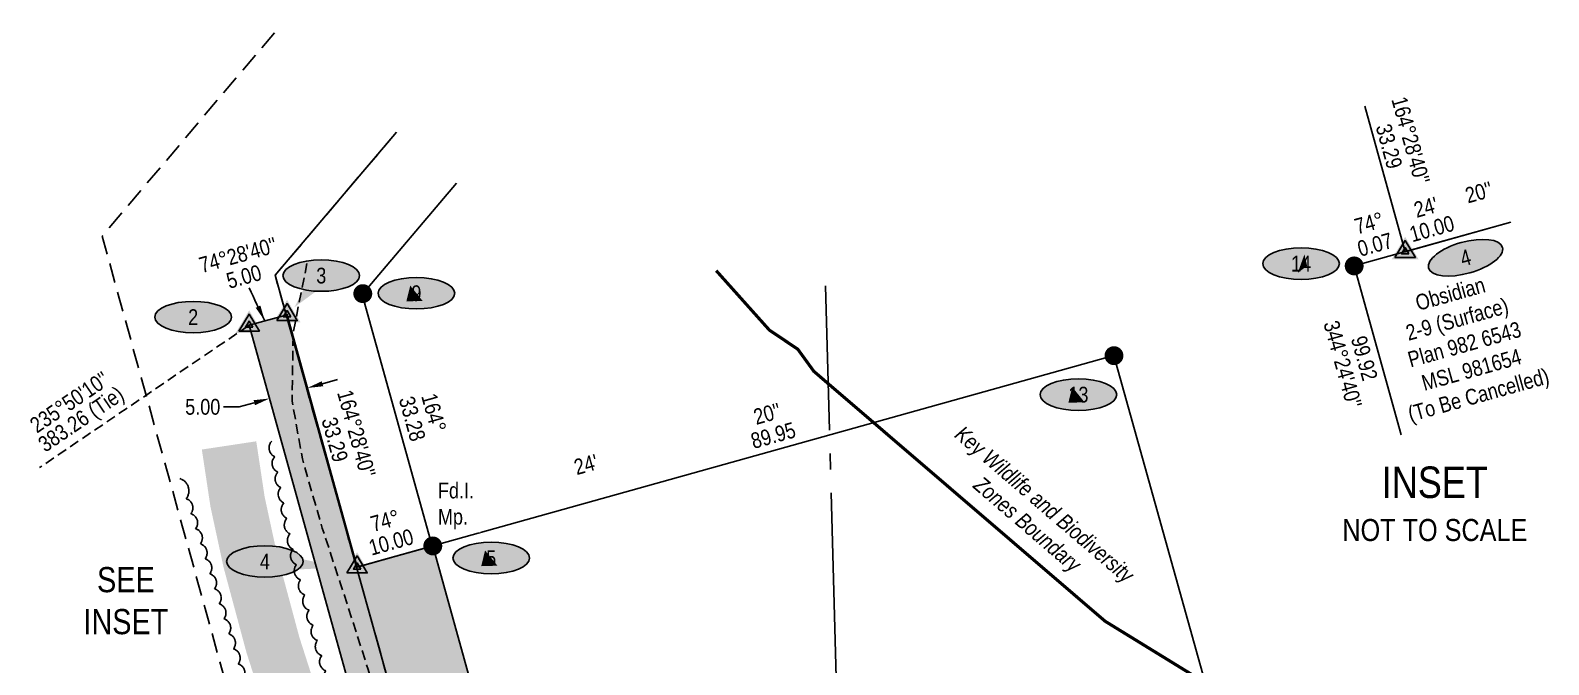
# Model space of a CAD drawing. Extents: x 622953 to 625247, y 5916181 to 5918072.
# Drawn here: x 623020 to 623985, y 5916885 to 5917288 of the extents above; entities that cross this region are included whole.
import ezdxf
from ezdxf.enums import TextEntityAlignment as Align

# ---------------------------------------------------------------- set-up
doc = ezdxf.new("R2010")
doc.units = 0
doc.header["$LTSCALE"] = 5
doc.header["$PDSIZE"] = 0.5
for name, pattern in [('0', [1, 1, 0]), ('DASHDOT2', [12.7, 6.35, -3.175, 0, -3.175]), ('foc-ACCESSROAD', [3.75, 2.5, -1.25]), ('foc-QUARTERLINE', [33, 25, -3, 2, -3]), ('foc-TIELINE', [1.875, 1.25, -0.625]), ('UG_PIPE', [1.875, 1.25, -0.625])]:
    doc.linetypes.add(name, pattern=pattern)
doc.layers.get('Defpoints').update_dxf_attribs({"color": 9})
for name, color, linetype in [('AS-PIPE-UG', 44, 'UG_PIPE'), ('AS-ROADS', 254, 'Continuous'), ('AS-WILDLIFE', 131, 'DASHDOT2'), ('C-AR', 13, 'foc-ACCESSROAD'), ('C-RW', 13, 'Continuous'), ('C-WS', 13, 'foc-ACCESSROAD'), ('DETAIL-T', 7, 'Continuous'), ('L-BD', 7, 'Continuous'), ('L-MON', 1, 'Continuous'), ('L-QSEC', 8, 'foc-QUARTERLINE'), ('L-TIE', 7, 'foc-TIELINE'), ('P-ELEVATION', 7, 'Continuous'), ('P-PROPOSED', 10, 'Continuous'), ('P-PROPOSED-H', 21, 'Continuous'), ('P-TXT', 4, 'Continuous'), ('T-BUSH', 110, '0')]:
    doc.layers.add(name, color=color, linetype=linetype)
doc.layers.add('C-WS-T', color=13, linetype='Continuous', lineweight=9)
doc.styles.add('100L', font='ARIALN.TTF', dxfattribs={"height": 11})
doc.styles.add('175L', font='ARIALN.TTF', dxfattribs={"height": 20})
doc.styles.add('240', font='ARIALN.TTF', dxfattribs={"height": 30})
doc.styles.add('80', font='ARIALN.TTF', dxfattribs={"height": 10})
doc.styles.add('80CG', font='ARIALN.TTF', dxfattribs={"height": 10})
doc.styles.add('80L', font='ARIALN.TTF', dxfattribs={"height": 10})
doc.dimstyles.new('Compass 5 000', dxfattribs={"dimscale": 5, "dimtxt": 9, "dimasz": 2, "dimexe": 0.2, "dimexo": 0.0625, "dimgap": 0.5, "dimtad": 0, "dimtih": 1, "dimtoh": 1, "dimzin": 0, "dimdsep": 46, "dimtxsty": '80CG', "dimcen": 0.1, "dimse1": 1, "dimse2": 1, "dimclrd": 256, "dimclrt": 256, "dimaunit": 1, "dimadec": 4, "dimazin": 0, "dimtfac": 0.06, "dimtofl": 0, "dimtmove": 0, "dimatfit": 1, "dimfxl": 0.2, "dimtolj": 1, "dimtzin": 0, "dimlwd": -1, "dimarcsym": 0})

# ---------------------------------------------------------------- blocks, each defined once
blk = doc.blocks.new('fdia')
at = {"color": 255, "const_width": 1}
blk.add_lwpolyline([(-0.5, 0, 1), (0.5, 0, 1)], format="xyb", close=True, dxfattribs=at)
blk = doc.blocks.new('Fdiaa')
blk.add_blockref('fdia', (0, 0))
blk = doc.blocks.new('fdib')
at = {"color": 1, "const_width": 1.6}
blk.add_lwpolyline([(-0.4, 0, 1), (0.4, 0, 1)], format="xyb", close=True, dxfattribs=at)
at = {"color": 1}
blk.add_circle((0, 0), 0.8, dxfattribs=at)
blk = doc.blocks.new('Fdibb')
blk.add_blockref('fdib', (0, 0))
blk = doc.blocks.new('fdicc')
for name in ['Fdibb', 'Fdiaa']:
    blk.add_blockref(name, (0, 0))
blk = doc.blocks.new('FDI')
blk.add_blockref('fdicc', (0, 0))
blk = doc.blocks.new('TRIA')
blk.add_hatch(color=255).paths.add_polyline_path([(-0.04, 1.52), (-1.47, -0.87), (1.39, -0.87)])
blk = doc.blocks.new('Hybrid_EC')
at = {"color": 251}
for points in [[(-1.3, -0.74), (0, 1.42), (1.3, -0.74)], [(0.47, -0.26), (0, 0.53), (-0.47, -0.26)]]:
    blk.add_lwpolyline(points, close=True, dxfattribs=at)
at = {"layer": 'Defpoints'}
blk.add_circle((0, 0), 0.05, dxfattribs=at)
at = {"xscale": 1.2, "yscale": 1.2, "zscale": 1.2}
blk.add_blockref('TRIA', (0.05, 0.06), dxfattribs=at)
blk = doc.blocks.new('*D480')
at = {"layer": 'Defpoints', "color": 0, "transparency": 16777216}
for p in [(623194.58, 5917066.8), (623170.5, 5917060.11), (623172.27, 5917053.73)]:
    blk.add_point(p, dxfattribs=at)
at = {"layer": 'P-TXT', "transparency": 16777216}
for p, q in [((623205.99, 5917063.1), (623215.62, 5917065.77)), ((623153, 5917048.38), (623143, 5917048.38)), ((623162.64, 5917051.06), (623153, 5917048.38))]:
    blk.add_line(p, q, dxfattribs=at)
for points in [[(623205.54, 5917064.7), (623206.43, 5917061.49), (623196.35, 5917060.42)], [(623162.19, 5917052.66), (623163.08, 5917049.45), (623172.27, 5917053.73)]]:
    blk.add_solid(points, dxfattribs=at)
at = {"layer": 'P-TXT', "transparency": 16777216, "insert": (623129.86, 5917048.38), "char_height": 10, "attachment_point": 5, "style": '80CG'}
blk.add_mtext('\\A1;5.00', dxfattribs=at)
blk = doc.blocks.new('*U482')
at = {"layer": 'P-ELEVATION'}
h = blk.add_hatch(color=111, dxfattribs=at)
h.dxf.hatch_style = 1
edge = h.paths.add_edge_path()
edge.add_ellipse((0, 0), major_axis=(-24.38, 0), ratio=0.410256, start_angle=0, end_angle=360)
at = {"layer": 'P-ELEVATION', "color": 7, "flags": 128}
blk.add_lwpolyline([(0, 0, 12.5, 0, 0), (-13.59, 0.48, 0, 0, 0)], format="xyseb", dxfattribs=at)
at = {"layer": 'P-ELEVATION', "color": 7}
blk.add_ellipse((0, 0), major_axis=(-24.38, 0), ratio=0.410256, dxfattribs=at)
at = {"layer": 'P-ELEVATION', "style": '80'}
blk.add_attdef('ELEVATION', text='', height=10, dxfattribs=at).set_placement((0, 0), align=Align.MIDDLE_CENTER)
blk = doc.blocks.new('*U483')
at = {"layer": 'P-ELEVATION'}
h = blk.add_hatch(color=111, dxfattribs=at)
h.dxf.hatch_style = 1
edge = h.paths.add_edge_path()
edge.add_ellipse((0, 0), major_axis=(-24.38, 0), ratio=0.410256, start_angle=0, end_angle=360)
at = {"layer": 'P-ELEVATION', "color": 7, "flags": 128}
blk.add_lwpolyline([(0, 0, 12.5, 0, 0), (-17.03, -20.07, 0, 0, 0)], format="xyseb", dxfattribs=at)
at = {"layer": 'P-ELEVATION', "color": 7}
blk.add_ellipse((0, 0), major_axis=(-24.38, 0), ratio=0.410256, dxfattribs=at)
at = {"layer": 'P-ELEVATION', "style": '80'}
blk.add_attdef('ELEVATION', text='', height=10, dxfattribs=at).set_placement((0, 0), align=Align.MIDDLE_CENTER)
blk = doc.blocks.new('*U484')
at = {"layer": 'P-ELEVATION'}
h = blk.add_hatch(color=111, dxfattribs=at)
h.dxf.hatch_style = 1
edge = h.paths.add_edge_path()
edge.add_ellipse((0, 0), major_axis=(-24.38, 0), ratio=0.410256, start_angle=0, end_angle=360)
at = {"layer": 'P-ELEVATION', "color": 7, "flags": 128}
blk.add_lwpolyline([(0, 0, 12.5, 0, 0), (-6.38, -5.17, 0, 0, 0)], format="xyseb", dxfattribs=at)
at = {"layer": 'P-ELEVATION', "color": 7}
blk.add_ellipse((0, 0), major_axis=(-24.38, 0), ratio=0.410256, dxfattribs=at)
at = {"layer": 'P-ELEVATION', "style": '80'}
blk.add_attdef('ELEVATION', text='', height=10, dxfattribs=at).set_placement((0, 0), align=Align.MIDDLE_CENTER)
blk = doc.blocks.new('*U488')
at = {"layer": 'P-ELEVATION'}
h = blk.add_hatch(color=111, dxfattribs=at)
h.dxf.hatch_style = 1
edge = h.paths.add_edge_path()
edge.add_ellipse((0, 0), major_axis=(-24.38, 0), ratio=0.410256, start_angle=0, end_angle=360)
at = {"layer": 'P-ELEVATION', "color": 7, "flags": 128}
blk.add_lwpolyline([(0, 0, 12.5, 0, 0), (48.57, -3.67, 0, 0, 0)], format="xyseb", dxfattribs=at)
at = {"layer": 'P-ELEVATION', "color": 7}
blk.add_ellipse((0, 0), major_axis=(-24.38, 0), ratio=0.410256, dxfattribs=at)
at = {"layer": 'P-ELEVATION', "style": '80'}
blk.add_attdef('ELEVATION', text='', height=10, dxfattribs=at).set_placement((0, 0), align=Align.MIDDLE_CENTER)
blk = doc.blocks.new('*U495')
at = {"layer": 'P-ELEVATION'}
h = blk.add_hatch(color=111, dxfattribs=at)
h.dxf.hatch_style = 1
edge = h.paths.add_edge_path()
edge.add_ellipse((0, 0), major_axis=(-24.38, 0), ratio=0.410256, start_angle=0, end_angle=360)
at = {"layer": 'P-ELEVATION', "color": 7, "flags": 128}
blk.add_lwpolyline([(0, 0, 12.5, 0, 0), (3.82, -1.39, 0, 0, 0)], format="xyseb", dxfattribs=at)
at = {"layer": 'P-ELEVATION', "color": 7}
blk.add_ellipse((0, 0), major_axis=(-24.38, 0), ratio=0.410256, dxfattribs=at)
at = {"layer": 'P-ELEVATION', "style": '80'}
blk.add_attdef('ELEVATION', text='', height=10, dxfattribs=at).set_placement((0, 0), align=Align.MIDDLE_CENTER)

msp = doc.modelspace()

# ---------------------------------------------------------------- hatches: boundary and pattern name
at = {"layer": 'P-PROPOSED-H'}
h = msp.add_hatch(color=256, dxfattribs=at)
h.dxf.hatch_style = 1
h.paths.add_polyline_path([(623183.425, 5917106.964), (623159.345, 5917100.276), (623357.202, 5916387.935), (623430.845, 5916402.946), (623410.712, 5916475.428), (623276.097, 5916960.084), (623227.954, 5916946.648)])

# ---------------------------------------------------------------- linework, layer by layer
at = {"layer": 'AS-PIPE-UG', "flags": 128}
msp.add_lwpolyline([(623375.98, 5916554.221), (623365.08, 5916592.326), (623338.97, 5916675.056), (623309.04, 5916729.861), (623279.27, 5916770.766), (623254.015, 5916819.361), (623234.975, 5916881.571), (623217.485, 5916936.121), (623205.8, 5916971.461), (623193.18, 5917015.356), (623186.67, 5917052.046), (623187.31, 5917095.381), (623196.23, 5917140.141)], dxfattribs=at)
at = {"layer": 'AS-ROADS', "const_width": 34.988, "flags": 128}
msp.add_lwpolyline([(623146.58, 5917023.93), (623151.985, 5916988.136), (623160.135, 5916950.441), (623174.475, 5916897.201), (623215.345, 5916769.946), (623253.81, 5916651.471), (623290.45, 5916518.851), (623316.55, 5916411.001)], dxfattribs=at)
at = {"layer": 'AS-WILDLIFE', "const_width": 2, "flags": 128}
msp.add_lwpolyline([(623918.196, 5916813.897), (623837.579, 5916829.933), (623703.525, 5916912.245), (623518.316, 5917070.995), (623508.102, 5917085.081), (623490.159, 5917097.07), (623456.273, 5917134.929)], dxfattribs=at)
at = {"layer": 'C-AR', "flags": 128}
msp.add_lwpolyline([(623252.968, 5917222.886), (623175.894, 5917131.97), (623227.625, 5916946.556), (623361.845, 5916465.486), (623263.385, 5916445.412), (623214.409, 5916435.427), (623249.998, 5916493.569), (623131.382, 5916920.281), (623065.879, 5917156.788), (623176.716, 5917287.53)], dxfattribs=at)
at = {"layer": 'C-RW'}
msp.add_lwpolyline([(623252.968, 5917222.886), (623175.894, 5917131.97), (623227.625, 5916946.556), (623275.768, 5916959.993), (623275.768, 5916959.993), (623231.168, 5917119.849), (623291.108, 5917190.554)], dxfattribs=at)
at = {"layer": 'C-WS', "linetype": 'Continuous', "flags": 128}
msp.add_lwpolyline([(623891.739, 5917030.709), (623861.821, 5917137.941), (623961.448, 5917165.747)], dxfattribs=at)
msp.add_lwpolyline([(623227.625, 5916946.556), (623709.13, 5917080.946), (623853.095, 5916565.431), (623779.595, 5916550.356), (623410.665, 5916475.541), (623361.845, 5916465.486)], close=True, dxfattribs=at)
at = {"layer": 'L-QSEC'}
msp.add_line((623550.513, 5916209.007), (623525.8, 5917125.188), dxfattribs=at)
at = {"layer": 'L-TIE'}
msp.add_line((623159.345, 5917100.276), (623026.119, 5917009.857), dxfattribs=at)
at = {"layer": 'P-PROPOSED'}
msp.add_lwpolyline([(623961.449, 5917165.747), (623894.223, 5917146.984), (623868.569, 5917239.347)], dxfattribs=at)
msp.add_lwpolyline([(623183.425, 5917106.964), (623159.345, 5917100.276), (623357.202, 5916387.935), (623430.845, 5916402.946), (623410.712, 5916475.428), (623276.097, 5916960.084), (623227.954, 5916946.648), (623183.425, 5917106.964)], close=True, dxfattribs=at)
at = {"layer": 'T-BUSH', "flags": 128}
for points in [[(623173.687, 5917026.588, 0.5205671), (623175.629, 5917016.782, 0.5205671), (623177.571, 5917006.976, 0.5205671), (623179.513, 5916997.17, 0.5205671), (623181.454, 5916987.364, 0.5205671), (623183.396, 5916977.558, 0.5205671), (623185.338, 5916967.751, 0.5205671), (623187.28, 5916957.945, 0.5205671), (623189.407, 5916948.183, 0.5205671), (623192.084, 5916938.552, 0.5205671), (623194.762, 5916928.92, 0.5205671), (623197.44, 5916919.289, 0.5205671), (623200.118, 5916909.658, 0.5205671), (623202.795, 5916900.026, 0.5205671), (623205.473, 5916890.395, 0.5205671), (623208.151, 5916880.764, 0.5205671), (623210.829, 5916871.132, 0.5205671), (623213.506, 5916861.501, 0.5205671), (623216.184, 5916851.87, 0.5205671), (623218.862, 5916842.238, 0.5205671), (623221.539, 5916832.607, 0.5205671), (623224.217, 5916822.976, 0.5205671), (623226.895, 5916813.344, 0.5205671), (623229.573, 5916803.713, 0.5205671), (623232.372, 5916794.12, 0.5205671), (623235.587, 5916784.654, 0.5205671), (623238.802, 5916775.188, 0.5205671), (623242.017, 5916765.723, 0.5205671), (623245.232, 5916756.257, 0.5205671), (623248.446, 5916746.792, 0.5205671), (623251.661, 5916737.326, 0.5205671), (623254.876, 5916727.86, 0.5205671), (623258.091, 5916718.395, 0.5205671), (623261.253, 5916708.913, 0.5205671), (623264.023, 5916699.307, 0.5205671), (623266.792, 5916689.702, 0.5205671), (623269.561, 5916680.097, 0.5205671), (623272.33, 5916670.491, 0.5205671), (623275.1, 5916660.886, 0.5205671), (623281.917, 5916654.419, 0.5205671), (623290.53, 5916649.345, 0.5205671), (623299.143, 5916644.27, 0.5205671), (623307.755, 5916639.196, 0.5205671), (623316.368, 5916634.121, 0.5205671), (623324.981, 5916629.047, 0.5205671), (623333.594, 5916623.972, 0.5205671), (623342.207, 5916618.898, 0.5205671), (623350.82, 5916613.823, 0.5205671), (623359.077, 5916608.195, 0.5205671), (623367.266, 5916602.462, 0.5205671), (623375.456, 5916596.73, 0.5205671), (623383.646, 5916590.997, 0.5205671), (623391.835, 5916585.265, 0.5205671), (623400.025, 5916579.532, 0.5205671), (623408.214, 5916573.8, 0.5205671), (623412.856, 5916566.449, 0.5205671), (623411.813, 5916556.507, 0.5205671), (623410.77, 5916546.565, 0.5205671), (623409.727, 5916536.623, 0.5205671), (623408.685, 5916526.681, 0.5205671), (623407.642, 5916516.739, 0.5205671), (623406.599, 5916506.797, 0.5205671), (623411.097, 5916499.076, 0.5205671), (623418.719, 5916492.608, 0.5205671), (623428.181, 5916492.532, 0.5205671), (623438.075, 5916493.958, 0.5205671), (623447.97, 5916495.385, 0.5205671), (623457.864, 5916496.811, 0.5205671), (623467.758, 5916498.238, 0.5205671), (623471.297, 5916490.699, 0.5205671), (623473.228, 5916480.89, 0.5205671), (623475.158, 5916471.082, 0.5205671), (623477.088, 5916461.273, 0.5205671), (623483.304, 5916457.762, 0.5205671), (623493.136, 5916459.565, 0.5205671), (623502.969, 5916461.368, 0.5205671), (623512.802, 5916463.171, 0.5205671), (623522.635, 5916464.974, 0.5205671), (623532.467, 5916466.776, 0.5205671), (623542.3, 5916468.579, 0.5205671), (623552.133, 5916470.382, 0.5205671), (623561.965, 5916472.185, 0.5205671), (623571.815, 5916473.894, 0.5205671), (623581.668, 5916475.582, 0.5205671), (623591.521, 5916477.269, 0.5205671), (623601.374, 5916478.957, 0.5205671), (623611.227, 5916480.644, 0.5205671), (623621.081, 5916482.331, 0.5205671), (623630.934, 5916484.019, 0.5205671), (623640.787, 5916485.706, 0.5205671), (623650.64, 5916487.393, 0.5205671), (623660.493, 5916489.081, 0.5205671), (623670.296, 5916491.038, 0.5205671), (623680.092, 5916493.029, 0.5205671), (623689.889, 5916495.019, 0.5205671), (623699.685, 5916497.009, 0.5205671), (623709.482, 5916499, 0.5205671), (623719.278, 5916500.99, 0.5205671), (623729.075, 5916502.98, 0.5205671), (623738.871, 5916504.971, 0.5205671), (623748.668, 5916506.961, 0.5205671), (623758.464, 5916508.952, 0.5205671), (623768.261, 5916510.942, 0.5205671), (623778.057, 5916512.932, 0.5205671), (623787.867, 5916514.853, 0.5205671), (623797.689, 5916516.713, 0.5205671), (623807.512, 5916518.572, 0.5205671), (623817.334, 5916520.432, 0.5205671), (623827.156, 5916522.291, 0.5205671), (623836.978, 5916524.151, 0.5205671), (623846.8, 5916526.01, 0.5205671), (623856.622, 5916527.87, 0.5205671), (623866.444, 5916529.73, 0.5205671), (623876.266, 5916531.589, 0.5205671), (623886.089, 5916533.449, 0.5205671), (623895.911, 5916535.308, 0.5205671), (623905.733, 5916537.168, 0.5205671), (623915.555, 5916539.027, 0.5205671), (623926.172, 5916541.038, 0.5205671)], [(623178.613, 5916403.726, 0.5205671), (623187.961, 5916407.266, 0.5205671), (623197.31, 5916410.807, 0.5205671), (623206.659, 5916414.347, 0.5205671), (623214.029, 5916420.911, 0.5205671), (623221.017, 5916428.06, 0.5205671), (623228.005, 5916435.208, 0.5205671), (623234.993, 5916442.357, 0.5205671), (623241.981, 5916449.505, 0.5205671), (623248.969, 5916456.654, 0.5205671), (623255.957, 5916463.802, 0.5205671), (623262.945, 5916470.951, 0.5205671), (623262.417, 5916480.215, 0.5205671), (623260.185, 5916489.959, 0.5205671), (623257.953, 5916499.704, 0.5205671), (623255.721, 5916509.448, 0.5205671), (623253.489, 5916519.192, 0.5205671), (623251.257, 5916528.936, 0.5205671), (623249.025, 5916538.681, 0.5205671), (623246.793, 5916548.425, 0.5205671), (623244.561, 5916558.169, 0.5205671), (623242.329, 5916567.913, 0.5205671), (623240.097, 5916577.658, 0.5205671), (623237.865, 5916587.402, 0.5205671), (623235.633, 5916597.146, 0.5205671), (623233.299, 5916606.865, 0.5205671), (623230.672, 5916616.51, 0.5205671), (623228.046, 5916626.156, 0.5205671), (623225.42, 5916635.801, 0.5205671), (623222.794, 5916645.447, 0.5205671), (623220.167, 5916655.092, 0.5205671), (623217.541, 5916664.738, 0.5205671), (623214.915, 5916674.383, 0.5205671), (623212.288, 5916684.029, 0.5205671), (623209.662, 5916693.674, 0.5205671), (623207.036, 5916703.32, 0.5205671), (623204.41, 5916712.965, 0.5205671), (623201.76, 5916722.604, 0.5205671), (623198.88, 5916732.176, 0.5205671), (623195.999, 5916741.749, 0.5205671), (623193.118, 5916751.322, 0.5205671), (623190.238, 5916760.894, 0.5205671), (623187.357, 5916770.467, 0.5205671), (623184.476, 5916780.039, 0.5205671), (623181.596, 5916789.612, 0.5205671), (623178.715, 5916799.184, 0.5205671), (623175.834, 5916808.757, 0.5205671), (623172.954, 5916818.33, 0.5205671), (623170.073, 5916827.902, 0.5205671), (623167.193, 5916837.475, 0.5205671), (623164.312, 5916847.047, 0.5205671), (623161.389, 5916856.607, 0.5205671), (623158.385, 5916866.141, 0.5205671), (623155.38, 5916875.676, 0.5205671), (623152.376, 5916885.21, 0.5205671), (623149.372, 5916894.745, 0.5205671), (623146.367, 5916904.279, 0.5205671), (623143.363, 5916913.814, 0.5205671), (623140.359, 5916923.348, 0.5205671), (623137.354, 5916932.883, 0.5205671), (623134.35, 5916942.417, 0.5205671), (623131.346, 5916951.952, 0.5205671), (623128.342, 5916961.486, 0.5205671), (623125.337, 5916971.021, 0.5205671), (623122.333, 5916980.555, 0.5205671), (623119.329, 5916990.09, 0.5205671), (623115.28, 5917002.94, 0.5205671)]]:
    msp.add_lwpolyline(points, format="xyb", dxfattribs=at)

# ---------------------------------------------------------------- block references
at = {"layer": 'L-BD', "color": 3, "xscale": 0.99966171, "yscale": 0.99966171, "zscale": 0.99966171, "rotation": 15.59437762834806}
msp.add_blockref('*U495', (623932.62, 5917143.162), dxfattribs=at).add_auto_attribs({'ELEVATION': '4'})
at = {"layer": 'L-BD', "color": 3, "xscale": 0.99966171, "yscale": 0.99966171, "zscale": 0.99966171}
for name, p, values in [('*U495', (623828.057, 5917139.386), {'ELEVATION': '14'}), ('*U483', (623205.199, 5917131.798), {'ELEVATION': '3'}), ('*U484', (623265.677, 5917120.585), {'ELEVATION': '9'}), ('*U482', (623123.758, 5917105.435), {'ELEVATION': '2'}), ('*U484', (623686.509, 5917056.19), {'ELEVATION': '13'}), ('*U488', (623169.361, 5916950.223), {'ELEVATION': '4'}), ('*U484', (623313.254, 5916952.396), {'ELEVATION': '5'})]:
    msp.add_blockref(name, p, dxfattribs=at).add_auto_attribs(values)
at = {"layer": 'L-MON', "color": 3}
for name, p, xscale, yscale, zscale in [('Hybrid_EC', (623894.223, 5917146.984), 4.998308549999998, 4.998308549999998, 4.998308549999998), ('FDI', (623861.821, 5917137.941), 4.998308549999998, 4.998308549999998, 4.998308549999998), ('FDI', (623231.585, 5917120.341), 4.998308549999998, 4.998308549999998, 4.998308549999998), ('Hybrid_EC', (623159.345, 5917100.276), 4.998308549999998, 4.998308549999998, 4.998308549999998), ('Hybrid_EC', (623183.425, 5917106.964), 4.998308549999998, 4.998308549999998, 4.998308549999998), ('FDI', (623709.13, 5917080.946), 4.998308549999993, 4.998308549999993, 4.998308549999993), ('Hybrid_EC', (623227.954, 5916946.648), 4.998308549999998, 4.998308549999998, 4.998308549999998)]:
    msp.add_blockref(name, p, dxfattribs=dict(at, xscale=xscale, yscale=yscale, zscale=zscale))

# ---------------------------------------------------------------- texts
at = {"layer": 'AS-WILDLIFE', "insert": (623658.589, 5916979.065), "char_height": 10, "attachment_point": 5, "rotation": 319.398881, "style": '240'}
msp.add_mtext_dynamic_manual_height_columns('{\\fArial Narrow|b0|i1|c0|p34;Key Wildlife and Biodiversity Zones Boundary}', width=144.69754, gutter_width=45, heights=[0], dxfattribs=at)
at = {"layer": 'C-WS-T', "insert": (623876.747, 5917112.526), "char_height": 9.99662, "attachment_point": 1, "rotation": 15.589265, "style": '175L'}
msp.add_mtext_dynamic_manual_height_columns('\\pi23.93685;Obsidian\\P\\pi12.94126;2-9 (Surface)\\P\\pi9.62382;Plan 982 6543\\P\\pi14.08343;MSL 981654\\P\\pi0.39434;(To Be Cancelled)', width=91.69244, gutter_width=99.966, heights=[0], dxfattribs=at)
at = {"layer": 'DETAIL-T', "color": 3, "attachment_point": 5, "style": '80CG'}
for s, insert, char_height, width in [('INSET\\P{\\H0.7x;NOT TO SCALE}', (623913.1, 5916986.765), 19.99323, 116.93533), ('SEE\\PINSET', (623080.991, 5916925.247), 15.9946, 53.77345)]:
    msp.add_mtext(s, dxfattribs=dict(at, insert=insert, char_height=char_height, width=width))
at = {"layer": 'L-BD', "style": '80L'}
for s, height, rotation, p in [("164°28'40''", 9.99662, 285.5229, (623897.778, 5917217.717)), ('33.29', 9.9966, 285.5229, (623884.052, 5917213.905)), ("20''", 9.9966, 15.5946, (623941.045, 5917184.702)), ("24'", 9.9966, 15.5946, (623907.375, 5917175.304)), ('74°', 9.9966, 15.5946, (623871.243, 5917165.22)), ('10.00', 9.9966, 15.5946, (623911.204, 5917161.584)), ('0.07', 9.9966, 15.5946, (623875.073, 5917151.499)), ("74°28'40''", 9.9966, 15.5229, (623152.221, 5917144.866)), ('5.00', 9.9966, 15.5229, (623156.034, 5917131.141)), ("344°24'40''", 9.99662, 285.589229, (623854.607, 5917075.452)), ('99.92', 9.9966, 285.589229, (623868.328, 5917079.28)), ("235°50'10''", 9.99662, 34.1644, (623045.14, 5917051.459)), ('383.26 (Tie)', 9.99662, 34.1644, (623053.139, 5917039.673)), ("164°28'40''", 9.99662, 285.5229, (623227.599, 5917031.457)), ('33.28', 9.9966, 285.5893, (623263.062, 5917040.874)), ('164°', 9.9966, 285.5893, (623276.783, 5917044.702)), ('33.29', 9.9966, 285.5229, (623213.873, 5917027.645))]:
    msp.add_text(s, height=height, rotation=rotation, dxfattribs=at).set_placement(p, align=Align.MIDDLE)
at = {"layer": 'L-BD', "color": 0, "style": '80L'}
for s, p in [("20''", (623488.65, 5917044.058)), ('89.95', (623492.479, 5917030.338)), ("24'", (623373.45, 5917011.906)), ('74°', (623245.744, 5916976.262)), ('10.00', (623249.573, 5916962.542))]:
    msp.add_text(s, height=9.9966, rotation=15.5946, dxfattribs=at).set_placement(p, align=Align.MIDDLE)

# ---------------------------------------------------------------- dimensions: what is measured, and where the dimension line sits
at = {"layer": 'P-TXT'}
dim = msp.add_linear_dim(base=(623172.273, 5917053.732), p1=(623194.581, 5917066.8), p2=(623170.501, 5917060.112), angle=195.522896, text='5.00', dimstyle='Compass 5 000', dxfattribs=at)
dim.commit()
dim.dimension.update_dxf_attribs({"geometry": '*D480', "text_midpoint": (623129.865, 5917048.379), "dimtype": 161})

# ---------------------------------------------------------------- leaders
at = {"layer": 'L-BD', "path_type": 1}
msp.add_leader([(623169.316, 5917103.045), (623159.309, 5917123.983)], dimstyle='Compass 5 000', override={"dimgap": 0.5, "dimtad": 0}, dxfattribs=at)

# ---------------------------------------------------------------- next in the draw order: texts
at = {"layer": 'L-MON', "insert": (623279.375, 5917000.302), "char_height": 9.9966, "attachment_point": 1, "style": '100L', "bg_fill": 2}
msp.add_mtext_dynamic_manual_height_columns('Fd.I.\\PMp.', width=22.03661, gutter_width=54.981, heights=[0], dxfattribs=at)

# ---------------------------------------------------------------- next in the draw order: block references
at = {"layer": 'L-MON', "color": 3, "xscale": 4.998308549999998, "yscale": 4.998308549999998, "zscale": 4.998308549999998}
msp.add_blockref('FDI', (623276.097, 5916960.084), dxfattribs=at)

doc.saveas('drawing.dxf')
